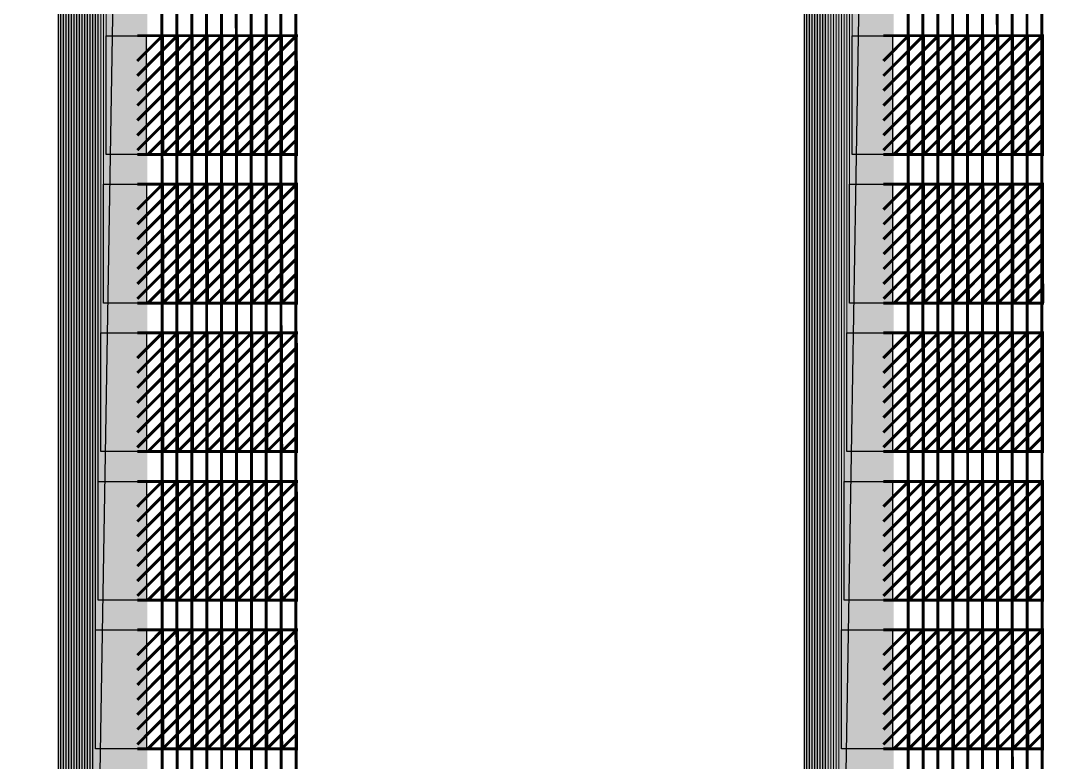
# Model space of a CAD drawing. Header units: millimetres. Extents: x -51 to 51, y -51 to 51.
# Drawn here: x -18.599 to -15.088, y -12.641 to -10.146 of the extents above; entities that cross this region are included whole.
import ezdxf

# ---------------------------------------------------------------- set-up
doc = ezdxf.new("R2010")
doc.units = ezdxf.units.MM
doc.linetypes.add('DASHED', pattern=[19.05, 12.7, -6.35])
for name, color, linetype in [('bottom_SU8', 5, 'Continuous'), ('metal', 43, 'Continuous'), ('reference', 18, 'DASHED')]:
    doc.layers.add(name, color=color, linetype=linetype)
doc.layers.add('top SU-8', color=3, linetype='Continuous', transparency=0.63)

msp = doc.modelspace()

# ---------------------------------------------------------------- linework, layer by layer
at = {"layer": 'bottom_SU8', "transparency": 33554544}
for points, const_width in [([(-18.3235, 5.9298), (-18.3235, -19.1017)], 0.3), ([(-15.8147, 5.9298), (-15.8147, -19.1017)], 0.3), ([(-18.1221, -19.0957), (-18.1267, -3.1964)], 0.01), ([(-18.0723, -19.0957), (-18.0767, -3.1964)], 0.01), ([(-18.0223, -19.0957), (-18.0267, -3.1964)], 0.01), ([(-17.9721, -19.0957), (-17.9767, -3.1961)], 0.01), ([(-17.9221, -19.0957), (-17.9267, -3.1964)], 0.01), ([(-17.8721, -19.0957), (-17.8767, -3.1961)], 0.01), ([(-17.8221, -19.0957), (-17.8263, -3.1961)], 0.01), ([(-17.7721, -19.0957), (-17.7767, -3.1961)], 0.01), ([(-17.7221, -19.0957), (-17.7267, -3.1961)], 0.01), ([(-17.6721, -19.0957), (-17.6766, -3.1921)], 0.01), ([(-15.6133, -19.0957), (-15.6178, -3.1964)], 0.01), ([(-15.5635, -19.0957), (-15.5678, -3.1964)], 0.01), ([(-15.5135, -19.0957), (-15.5178, -3.1964)], 0.01), ([(-15.4633, -19.0957), (-15.4678, -3.1961)], 0.01), ([(-15.4133, -19.0957), (-15.4178, -3.1964)], 0.01), ([(-15.3633, -19.0957), (-15.3678, -3.1961)], 0.01), ([(-15.3133, -19.0957), (-15.3175, -3.1961)], 0.01), ([(-15.2633, -19.0957), (-15.2678, -3.1961)], 0.01), ([(-15.2133, -19.0957), (-15.2178, -3.1961)], 0.01), ([(-15.1633, -19.0957), (-15.1678, -3.1921)], 0.01), ([(-18.2079, -10.2808), (-18.123, -10.1957)], 0.01), ([(-18.2077, -10.3307), (-18.073, -10.1957)], 0.01), ([(-18.2077, -10.3808), (-18.023, -10.1957)], 0.01), ([(-18.2077, -10.4309), (-17.973, -10.1957)], 0.01), ([(-18.2077, -10.481), (-17.923, -10.1957)], 0.01), ([(-18.2077, -10.5311), (-17.873, -10.1957)], 0.01), ([(-18.2077, -10.5812), (-17.823, -10.1957)], 0.01), ([(-18.2077, -10.1957), (-17.6675, -10.1957)], 0.01), ([(-18.1722, -10.5957), (-17.773, -10.1957)], 0.01), ([(-18.1222, -10.5957), (-18.123, -10.1957)], 0.01), ([(-18.1222, -10.5957), (-17.723, -10.1957)], 0.01), ([(-18.0722, -10.5957), (-18.073, -10.1957)], 0.01), ([(-18.0722, -10.5957), (-17.673, -10.1957)], 0.01), ([(-18.0222, -10.5957), (-18.023, -10.1957)], 0.01), ([(-17.9722, -10.5957), (-17.973, -10.1957)], 0.01), ([(-17.9222, -10.5957), (-17.923, -10.1957)], 0.01), ([(-17.8722, -10.5957), (-17.873, -10.1957)], 0.01), ([(-17.8222, -10.5957), (-17.823, -10.1957)], 0.01), ([(-17.7722, -10.5957), (-17.773, -10.1957)], 0.01), ([(-17.7222, -10.5957), (-17.723, -10.1957)], 0.01), ([(-17.6722, -10.5957), (-17.673, -10.1957)], 0.01), ([(-15.6991, -10.2808), (-15.6142, -10.1957)], 0.01), ([(-15.6989, -10.3307), (-15.5642, -10.1957)], 0.01), ([(-15.6989, -10.3808), (-15.5142, -10.1957)], 0.01), ([(-15.6989, -10.4309), (-15.4642, -10.1957)], 0.01), ([(-15.6989, -10.481), (-15.4142, -10.1957)], 0.01), ([(-15.6989, -10.5311), (-15.3642, -10.1957)], 0.01), ([(-15.6989, -10.5812), (-15.3142, -10.1957)], 0.01), ([(-15.6989, -10.1957), (-15.1586, -10.1957)], 0.01), ([(-15.6634, -10.5957), (-15.2642, -10.1957)], 0.01), ([(-15.6134, -10.5957), (-15.6142, -10.1957)], 0.01), ([(-15.6134, -10.5957), (-15.2142, -10.1957)], 0.01), ([(-15.5634, -10.5957), (-15.5642, -10.1957)], 0.01), ([(-15.5634, -10.5957), (-15.1642, -10.1957)], 0.01), ([(-15.5134, -10.5957), (-15.5142, -10.1957)], 0.01), ([(-15.4634, -10.5957), (-15.4642, -10.1957)], 0.01), ([(-15.4134, -10.5957), (-15.4142, -10.1957)], 0.01), ([(-15.3634, -10.5957), (-15.3642, -10.1957)], 0.01), ([(-15.3134, -10.5957), (-15.3142, -10.1957)], 0.01), ([(-15.2634, -10.5957), (-15.2642, -10.1957)], 0.01), ([(-15.2134, -10.5957), (-15.2142, -10.1957)], 0.01), ([(-15.1634, -10.5957), (-15.1642, -10.1957)], 0.01), ([(-18.0222, -10.5957), (-17.6729, -10.2457)], 0.01), ([(-15.5134, -10.5957), (-15.1641, -10.2457)], 0.01), ([(-17.9722, -10.5957), (-17.6728, -10.2957)], 0.01), ([(-15.4634, -10.5957), (-15.164, -10.2957)], 0.01), ([(-17.9222, -10.5957), (-17.6727, -10.3457)], 0.01), ([(-15.4134, -10.5957), (-15.1639, -10.3457)], 0.01), ([(-17.8722, -10.5957), (-17.6726, -10.3957)], 0.01), ([(-15.3634, -10.5957), (-15.1638, -10.3957)], 0.01), ([(-17.8222, -10.5957), (-17.6725, -10.4457)], 0.01), ([(-15.3134, -10.5957), (-15.1637, -10.4457)], 0.01), ([(-17.7722, -10.5957), (-17.6724, -10.4957)], 0.01), ([(-15.2634, -10.5957), (-15.1636, -10.4957)], 0.01), ([(-17.7222, -10.5957), (-17.6723, -10.5457)], 0.01), ([(-15.2134, -10.5957), (-15.1635, -10.5457)], 0.01), ([(-18.2077, -10.5957), (-17.6673, -10.5957)], 0.01), ([(-15.6989, -10.5957), (-15.1585, -10.5957)], 0.01), ([(-18.2076, -10.7808), (-18.1227, -10.6957)], 0.01), ([(-18.2074, -10.8307), (-18.0727, -10.6957)], 0.01), ([(-18.2074, -10.8808), (-18.0227, -10.6957)], 0.01), ([(-18.2074, -10.9309), (-17.9727, -10.6957)], 0.01), ([(-18.2074, -10.981), (-17.9227, -10.6957)], 0.01), ([(-18.2074, -11.0311), (-17.8727, -10.6957)], 0.01), ([(-18.2074, -11.0812), (-17.8227, -10.6957)], 0.01), ([(-18.2074, -10.6957), (-17.6671, -10.6957)], 0.01), ([(-18.1718, -11.0957), (-17.7727, -10.6957)], 0.01), ([(-18.1218, -11.0957), (-18.1227, -10.6957)], 0.01), ([(-18.1218, -11.0957), (-17.7227, -10.6957)], 0.01), ([(-18.0718, -11.0957), (-18.0727, -10.6957)], 0.01), ([(-18.0718, -11.0957), (-17.6727, -10.6957)], 0.01), ([(-18.0218, -11.0957), (-18.0227, -10.6957)], 0.01), ([(-17.9718, -11.0957), (-17.9727, -10.6957)], 0.01), ([(-17.9218, -11.0957), (-17.9227, -10.6957)], 0.01), ([(-17.8718, -11.0957), (-17.8727, -10.6957)], 0.01), ([(-17.8218, -11.0957), (-17.8227, -10.6957)], 0.01), ([(-17.7718, -11.0957), (-17.7727, -10.6957)], 0.01), ([(-17.7218, -11.0957), (-17.7227, -10.6957)], 0.01), ([(-17.6718, -11.0957), (-17.6727, -10.6957)], 0.01), ([(-15.6987, -10.7808), (-15.6138, -10.6957)], 0.01), ([(-15.6985, -10.8307), (-15.5638, -10.6957)], 0.01), ([(-15.6985, -10.8808), (-15.5138, -10.6957)], 0.01), ([(-15.6985, -10.9309), (-15.4638, -10.6957)], 0.01), ([(-15.6985, -10.981), (-15.4138, -10.6957)], 0.01), ([(-15.6985, -11.0311), (-15.3638, -10.6957)], 0.01), ([(-15.6985, -11.0812), (-15.3138, -10.6957)], 0.01), ([(-15.6985, -10.6957), (-15.1583, -10.6957)], 0.01), ([(-15.663, -11.0957), (-15.2638, -10.6957)], 0.01), ([(-15.613, -11.0957), (-15.6138, -10.6957)], 0.01), ([(-15.613, -11.0957), (-15.2138, -10.6957)], 0.01), ([(-15.563, -11.0957), (-15.5638, -10.6957)], 0.01), ([(-15.563, -11.0957), (-15.1638, -10.6957)], 0.01), ([(-15.513, -11.0957), (-15.5138, -10.6957)], 0.01), ([(-15.463, -11.0957), (-15.4638, -10.6957)], 0.01), ([(-15.413, -11.0957), (-15.4138, -10.6957)], 0.01), ([(-15.363, -11.0957), (-15.3638, -10.6957)], 0.01), ([(-15.313, -11.0957), (-15.3138, -10.6957)], 0.01), ([(-15.263, -11.0957), (-15.2638, -10.6957)], 0.01), ([(-15.213, -11.0957), (-15.2138, -10.6957)], 0.01), ([(-15.163, -11.0957), (-15.1638, -10.6957)], 0.01), ([(-18.0218, -11.0957), (-17.6725, -10.7457)], 0.01), ([(-15.513, -11.0957), (-15.1637, -10.7457)], 0.01), ([(-17.9718, -11.0957), (-17.6724, -10.7957)], 0.01), ([(-15.463, -11.0957), (-15.1636, -10.7957)], 0.01), ([(-17.9218, -11.0957), (-17.6723, -10.8457)], 0.01), ([(-15.413, -11.0957), (-15.1635, -10.8457)], 0.01), ([(-17.8718, -11.0957), (-17.6722, -10.8957)], 0.01), ([(-15.363, -11.0957), (-15.1634, -10.8957)], 0.01), ([(-17.8218, -11.0957), (-17.6721, -10.9457)], 0.01), ([(-15.313, -11.0957), (-15.1633, -10.9457)], 0.01), ([(-17.7718, -11.0957), (-17.672, -10.9957)], 0.01), ([(-15.263, -11.0957), (-15.1632, -10.9957)], 0.01), ([(-17.7218, -11.0957), (-17.6719, -11.0457)], 0.01), ([(-15.213, -11.0957), (-15.1631, -11.0457)], 0.01), ([(-18.2074, -11.0957), (-17.667, -11.0957)], 0.01), ([(-15.6985, -11.0957), (-15.1582, -11.0957)], 0.01), ([(-18.2078, -11.2808), (-18.1229, -11.1957)], 0.01), ([(-18.2076, -11.3307), (-18.0729, -11.1957)], 0.01), ([(-18.2076, -11.3808), (-18.0229, -11.1957)], 0.01), ([(-18.2076, -11.4309), (-17.9729, -11.1957)], 0.01), ([(-18.2076, -11.481), (-17.9229, -11.1957)], 0.01), ([(-18.2076, -11.5311), (-17.8729, -11.1957)], 0.01), ([(-18.2076, -11.5812), (-17.8229, -11.1957)], 0.01), ([(-18.2076, -11.1957), (-17.6673, -11.1957)], 0.01), ([(-18.1721, -11.5957), (-17.7729, -11.1957)], 0.01), ([(-18.1221, -11.5957), (-18.1229, -11.1957)], 0.01), ([(-18.1221, -11.5957), (-17.7229, -11.1957)], 0.01), ([(-18.0721, -11.5957), (-18.0729, -11.1957)], 0.01), ([(-18.0721, -11.5957), (-17.6729, -11.1957)], 0.01), ([(-18.0221, -11.5957), (-18.0229, -11.1957)], 0.01), ([(-17.9721, -11.5957), (-17.9729, -11.1957)], 0.01), ([(-17.9221, -11.5957), (-17.9229, -11.1957)], 0.01), ([(-17.8721, -11.5957), (-17.8729, -11.1957)], 0.01), ([(-17.8221, -11.5957), (-17.8229, -11.1957)], 0.01), ([(-17.7721, -11.5957), (-17.7729, -11.1957)], 0.01), ([(-17.7221, -11.5957), (-17.7229, -11.1957)], 0.01), ([(-17.6721, -11.5957), (-17.6729, -11.1957)], 0.01), ([(-15.699, -11.2808), (-15.6141, -11.1957)], 0.01), ([(-15.6988, -11.3307), (-15.5641, -11.1957)], 0.01), ([(-15.6988, -11.3808), (-15.5141, -11.1957)], 0.01), ([(-15.6988, -11.4309), (-15.4641, -11.1957)], 0.01), ([(-15.6988, -11.481), (-15.4141, -11.1957)], 0.01), ([(-15.6988, -11.5311), (-15.3641, -11.1957)], 0.01), ([(-15.6988, -11.5812), (-15.3141, -11.1957)], 0.01), ([(-15.6988, -11.1957), (-15.1585, -11.1957)], 0.01), ([(-15.6633, -11.5957), (-15.2641, -11.1957)], 0.01), ([(-15.6133, -11.5957), (-15.6141, -11.1957)], 0.01), ([(-15.6133, -11.5957), (-15.2141, -11.1957)], 0.01), ([(-15.5633, -11.5957), (-15.5641, -11.1957)], 0.01), ([(-15.5633, -11.5957), (-15.1641, -11.1957)], 0.01), ([(-15.5133, -11.5957), (-15.5141, -11.1957)], 0.01), ([(-15.4633, -11.5957), (-15.4641, -11.1957)], 0.01), ([(-15.4133, -11.5957), (-15.4141, -11.1957)], 0.01), ([(-15.3633, -11.5957), (-15.3641, -11.1957)], 0.01), ([(-15.3133, -11.5957), (-15.3141, -11.1957)], 0.01), ([(-15.2633, -11.5957), (-15.2641, -11.1957)], 0.01), ([(-15.2133, -11.5957), (-15.2141, -11.1957)], 0.01), ([(-15.1633, -11.5957), (-15.1641, -11.1957)], 0.01), ([(-18.0221, -11.5957), (-17.6728, -11.2457)], 0.01), ([(-15.5133, -11.5957), (-15.164, -11.2457)], 0.01), ([(-17.9721, -11.5957), (-17.6727, -11.2957)], 0.01), ([(-15.4633, -11.5957), (-15.1639, -11.2957)], 0.01), ([(-17.9221, -11.5957), (-17.6726, -11.3457)], 0.01), ([(-15.4133, -11.5957), (-15.1638, -11.3457)], 0.01), ([(-17.8721, -11.5957), (-17.6725, -11.3957)], 0.01), ([(-15.3633, -11.5957), (-15.1637, -11.3957)], 0.01), ([(-17.8221, -11.5957), (-17.6724, -11.4457)], 0.01), ([(-15.3133, -11.5957), (-15.1636, -11.4457)], 0.01), ([(-17.7721, -11.5957), (-17.6723, -11.4957)], 0.01), ([(-15.2633, -11.5957), (-15.1635, -11.4957)], 0.01), ([(-17.7221, -11.5957), (-17.6722, -11.5457)], 0.01), ([(-15.2133, -11.5957), (-15.1634, -11.5457)], 0.01), ([(-18.2076, -11.5957), (-17.6672, -11.5957)], 0.01), ([(-15.6988, -11.5957), (-15.1584, -11.5957)], 0.01), ([(-18.2078, -11.7808), (-18.1229, -11.6957)], 0.01), ([(-18.2076, -11.8307), (-18.0729, -11.6957)], 0.01), ([(-18.2076, -11.8808), (-18.0229, -11.6957)], 0.01), ([(-18.2076, -11.9309), (-17.9729, -11.6957)], 0.01), ([(-18.2076, -11.981), (-17.9229, -11.6957)], 0.01), ([(-18.2076, -12.0311), (-17.8729, -11.6957)], 0.01), ([(-18.2076, -12.0812), (-17.8229, -11.6957)], 0.01), ([(-18.2076, -11.6957), (-17.6673, -11.6957)], 0.01), ([(-18.1721, -12.0957), (-17.7729, -11.6957)], 0.01), ([(-18.1221, -12.0957), (-18.1229, -11.6957)], 0.01), ([(-18.1221, -12.0957), (-17.7229, -11.6957)], 0.01), ([(-18.0721, -12.0957), (-18.0729, -11.6957)], 0.01), ([(-18.0721, -12.0957), (-17.6729, -11.6957)], 0.01), ([(-18.0221, -12.0957), (-18.0229, -11.6957)], 0.01), ([(-17.9721, -12.0957), (-17.9729, -11.6957)], 0.01), ([(-17.9221, -12.0957), (-17.9229, -11.6957)], 0.01), ([(-17.8721, -12.0957), (-17.8729, -11.6957)], 0.01), ([(-17.8221, -12.0957), (-17.8229, -11.6957)], 0.01), ([(-17.7721, -12.0957), (-17.7729, -11.6957)], 0.01), ([(-17.7221, -12.0957), (-17.7229, -11.6957)], 0.01), ([(-17.6721, -12.0957), (-17.6729, -11.6957)], 0.01), ([(-15.699, -11.7808), (-15.6141, -11.6957)], 0.01), ([(-15.6988, -11.8307), (-15.5641, -11.6957)], 0.01), ([(-15.6988, -11.8808), (-15.5141, -11.6957)], 0.01), ([(-15.6988, -11.9309), (-15.4641, -11.6957)], 0.01), ([(-15.6988, -11.981), (-15.4141, -11.6957)], 0.01), ([(-15.6988, -12.0311), (-15.3641, -11.6957)], 0.01), ([(-15.6988, -12.0812), (-15.3141, -11.6957)], 0.01), ([(-15.6988, -11.6957), (-15.1585, -11.6957)], 0.01), ([(-15.6633, -12.0957), (-15.2641, -11.6957)], 0.01), ([(-15.6133, -12.0957), (-15.6141, -11.6957)], 0.01), ([(-15.6133, -12.0957), (-15.2141, -11.6957)], 0.01), ([(-15.5633, -12.0957), (-15.5641, -11.6957)], 0.01), ([(-15.5633, -12.0957), (-15.1641, -11.6957)], 0.01), ([(-15.5133, -12.0957), (-15.5141, -11.6957)], 0.01), ([(-15.4633, -12.0957), (-15.4641, -11.6957)], 0.01), ([(-15.4133, -12.0957), (-15.4141, -11.6957)], 0.01), ([(-15.3633, -12.0957), (-15.3641, -11.6957)], 0.01), ([(-15.3133, -12.0957), (-15.3141, -11.6957)], 0.01), ([(-15.2633, -12.0957), (-15.2641, -11.6957)], 0.01), ([(-15.2133, -12.0957), (-15.2141, -11.6957)], 0.01), ([(-15.1633, -12.0957), (-15.1641, -11.6957)], 0.01), ([(-18.0221, -12.0957), (-17.6728, -11.7457)], 0.01), ([(-15.5133, -12.0957), (-15.164, -11.7457)], 0.01), ([(-17.9721, -12.0957), (-17.6727, -11.7957)], 0.01), ([(-15.4633, -12.0957), (-15.1639, -11.7957)], 0.01), ([(-17.9221, -12.0957), (-17.6726, -11.8457)], 0.01), ([(-15.4133, -12.0957), (-15.1638, -11.8457)], 0.01), ([(-17.8721, -12.0957), (-17.6725, -11.8957)], 0.01), ([(-15.3633, -12.0957), (-15.1637, -11.8957)], 0.01), ([(-17.8221, -12.0957), (-17.6724, -11.9457)], 0.01), ([(-15.3133, -12.0957), (-15.1636, -11.9457)], 0.01), ([(-17.7721, -12.0957), (-17.6723, -11.9957)], 0.01), ([(-15.2633, -12.0957), (-15.1635, -11.9957)], 0.01), ([(-17.7221, -12.0957), (-17.6722, -12.0457)], 0.01), ([(-15.2133, -12.0957), (-15.1634, -12.0457)], 0.01), ([(-18.2076, -12.0957), (-17.6672, -12.0957)], 0.01), ([(-15.6988, -12.0957), (-15.1584, -12.0957)], 0.01), ([(-18.2078, -12.2808), (-18.1229, -12.1957)], 0.01), ([(-18.2076, -12.3307), (-18.0729, -12.1957)], 0.01), ([(-18.2076, -12.3808), (-18.0229, -12.1957)], 0.01), ([(-18.2076, -12.4309), (-17.9729, -12.1957)], 0.01), ([(-18.2076, -12.481), (-17.9229, -12.1957)], 0.01), ([(-18.2076, -12.5311), (-17.8729, -12.1957)], 0.01), ([(-18.2076, -12.5812), (-17.8229, -12.1957)], 0.01), ([(-18.2076, -12.1957), (-17.6673, -12.1957)], 0.01), ([(-18.1721, -12.5957), (-17.7729, -12.1957)], 0.01), ([(-18.1221, -12.5957), (-18.1229, -12.1957)], 0.01), ([(-18.1221, -12.5957), (-17.7229, -12.1957)], 0.01), ([(-18.0721, -12.5957), (-18.0729, -12.1957)], 0.01), ([(-18.0721, -12.5957), (-17.6729, -12.1957)], 0.01), ([(-18.0221, -12.5957), (-18.0229, -12.1957)], 0.01), ([(-17.9721, -12.5957), (-17.9729, -12.1957)], 0.01), ([(-17.9221, -12.5957), (-17.9229, -12.1957)], 0.01), ([(-17.8721, -12.5957), (-17.8729, -12.1957)], 0.01), ([(-17.8221, -12.5957), (-17.8229, -12.1957)], 0.01), ([(-17.7721, -12.5957), (-17.7729, -12.1957)], 0.01), ([(-17.7221, -12.5957), (-17.7229, -12.1957)], 0.01), ([(-17.6721, -12.5957), (-17.6729, -12.1957)], 0.01), ([(-15.699, -12.2808), (-15.6141, -12.1957)], 0.01), ([(-15.6988, -12.3307), (-15.5641, -12.1957)], 0.01), ([(-15.6988, -12.3808), (-15.5141, -12.1957)], 0.01), ([(-15.6988, -12.4309), (-15.4641, -12.1957)], 0.01), ([(-15.6988, -12.481), (-15.4141, -12.1957)], 0.01), ([(-15.6988, -12.5311), (-15.3641, -12.1957)], 0.01), ([(-15.6988, -12.5812), (-15.3141, -12.1957)], 0.01), ([(-15.6988, -12.1957), (-15.1585, -12.1957)], 0.01), ([(-15.6633, -12.5957), (-15.2641, -12.1957)], 0.01), ([(-15.6133, -12.5957), (-15.6141, -12.1957)], 0.01), ([(-15.6133, -12.5957), (-15.2141, -12.1957)], 0.01), ([(-15.5633, -12.5957), (-15.5641, -12.1957)], 0.01), ([(-15.5633, -12.5957), (-15.1641, -12.1957)], 0.01), ([(-15.5133, -12.5957), (-15.5141, -12.1957)], 0.01), ([(-15.4633, -12.5957), (-15.4641, -12.1957)], 0.01), ([(-15.4133, -12.5957), (-15.4141, -12.1957)], 0.01), ([(-15.3633, -12.5957), (-15.3641, -12.1957)], 0.01), ([(-15.3133, -12.5957), (-15.3141, -12.1957)], 0.01), ([(-15.2633, -12.5957), (-15.2641, -12.1957)], 0.01), ([(-15.2133, -12.5957), (-15.2141, -12.1957)], 0.01), ([(-15.1633, -12.5957), (-15.1641, -12.1957)], 0.01), ([(-18.0221, -12.5957), (-17.6728, -12.2457)], 0.01), ([(-15.5133, -12.5957), (-15.164, -12.2457)], 0.01), ([(-17.9721, -12.5957), (-17.6727, -12.2957)], 0.01), ([(-15.4633, -12.5957), (-15.1639, -12.2957)], 0.01), ([(-17.9221, -12.5957), (-17.6726, -12.3457)], 0.01), ([(-15.4133, -12.5957), (-15.1638, -12.3457)], 0.01), ([(-17.8721, -12.5957), (-17.6725, -12.3957)], 0.01), ([(-15.3633, -12.5957), (-15.1637, -12.3957)], 0.01), ([(-17.8221, -12.5957), (-17.6724, -12.4457)], 0.01), ([(-15.3133, -12.5957), (-15.1636, -12.4457)], 0.01), ([(-17.7721, -12.5957), (-17.6723, -12.4957)], 0.01), ([(-15.2633, -12.5957), (-15.1635, -12.4957)], 0.01), ([(-17.7221, -12.5957), (-17.6722, -12.5457)], 0.01), ([(-15.2133, -12.5957), (-15.1634, -12.5457)], 0.01), ([(-18.2076, -12.5957), (-17.6672, -12.5957)], 0.01), ([(-15.6988, -12.5957), (-15.1584, -12.5957)], 0.01)]:
    msp.add_lwpolyline(points, dxfattribs=dict(at, const_width=const_width))
at = {"layer": 'metal', "transparency": 33554544}
for points, const_width in [([(-18.3215, -11.0957), (-18.3215, 10.5754)], 0.004), ([(-15.8127, -11.0957), (-15.8127, 10.5754)], 0.004), ([(-18.3395, -12.0957), (-18.3395, 10.0274)], 0.004), ([(-18.3305, -11.5957), (-18.3305, 10.0291)], 0.004), ([(-15.8307, -12.0957), (-15.8307, 10.0274)], 0.004), ([(-15.8217, -11.5957), (-15.8217, 10.0291)], 0.004), ([(-18.3125, -10.5957), (-18.3125, 9.9562)], 0.004), ([(-15.8037, -10.5957), (-15.8037, 9.9562)], 0.004), ([(-18.3575, -13.0957), (-18.3575, 9.4365)], 0.004), ([(-18.3485, -12.5957), (-18.3485, 9.4365)], 0.004), ([(-15.8487, -13.0957), (-15.8487, 9.4365)], 0.004), ([(-15.8397, -12.5957), (-15.8397, 9.4365)], 0.004), ([(-18.3755, -14.0957), (-18.3755, 8.8389)], 0.004), ([(-18.3665, -13.5957), (-18.3665, 8.8407)], 0.004), ([(-15.8667, -14.0957), (-15.8667, 8.8389)], 0.004), ([(-15.8577, -13.5957), (-15.8577, 8.8407)], 0.004), ([(-18.3935, -15.0957), (-18.3935, 8.2445)], 0.004), ([(-18.3845, -14.5957), (-18.3845, 8.2445)], 0.004), ([(-15.8847, -15.0957), (-15.8847, 8.2445)], 0.004), ([(-15.8757, -14.5957), (-15.8757, 8.2445)], 0.004), ([(-18.4115, -16.0957), (-18.4115, 7.6503)], 0.004), ([(-18.4025, -15.5957), (-18.4025, 7.6503)], 0.004), ([(-15.9027, -16.0957), (-15.9027, 7.6503)], 0.004), ([(-15.8937, -15.5957), (-15.8937, 7.6503)], 0.004), ([(-18.4295, -17.0957), (-18.4295, 7.0554)], 0.004), ([(-18.4205, -16.5957), (-18.4205, 7.0554)], 0.004), ([(-15.9207, -17.0957), (-15.9207, 7.0554)], 0.004), ([(-15.9117, -16.5957), (-15.9117, 7.0554)], 0.004), ([(-18.4475, -18.0957), (-18.4475, 6.4565)], 0.004), ([(-18.4385, -17.5957), (-18.4385, 6.4576)], 0.004), ([(-15.9387, -18.0957), (-15.9387, 6.4565)], 0.004), ([(-15.9297, -17.5957), (-15.9297, 6.4576)], 0.004), ([(-18.4655, -19.0957), (-18.4655, 5.8889)], 0.004), ([(-18.4565, -18.5957), (-18.4565, 5.8943)], 0.004), ([(-15.9567, -19.0957), (-15.9567, 5.8889)], 0.004), ([(-15.9477, -18.5957), (-15.9477, 5.8943)], 0.004), ([(-18.1825, -10.3054), (-18.073, -10.1957)], 0.006), ([(-18.1824, -10.3554), (-18.023, -10.1957)], 0.006), ([(-18.1824, -10.4055), (-17.973, -10.1957)], 0.006), ([(-18.1824, -10.4556), (-17.923, -10.1957)], 0.006), ([(-18.1824, -10.5558), (-17.823, -10.1957)], 0.006), ([(-18.1824, -10.1957), (-17.6701, -10.1957)], 0.006), ([(-18.1823, -10.5056), (-17.873, -10.1957)], 0.006), ([(-18.1823, -10.2551), (-18.123, -10.1957)], 0.006), ([(-18.1722, -10.5957), (-17.773, -10.1957)], 0.006), ([(-18.1222, -10.5957), (-18.123, -10.1957)], 0.006), ([(-18.1222, -10.5957), (-17.723, -10.1957)], 0.006), ([(-18.0722, -10.5957), (-18.073, -10.1957)], 0.006), ([(-18.0722, -10.5957), (-17.673, -10.1957)], 0.006), ([(-18.0222, -10.5957), (-18.023, -10.1957)], 0.006), ([(-17.9722, -10.5957), (-17.973, -10.1957)], 0.006), ([(-17.9222, -10.5957), (-17.923, -10.1957)], 0.006), ([(-17.8722, -10.5957), (-17.873, -10.1957)], 0.006), ([(-17.8222, -10.5957), (-17.823, -10.1957)], 0.006), ([(-17.7722, -10.5957), (-17.773, -10.1957)], 0.006), ([(-17.7222, -10.5957), (-17.723, -10.1957)], 0.006), ([(-17.6722, -10.5957), (-17.673, -10.1957)], 0.006), ([(-15.6737, -10.3054), (-15.5642, -10.1957)], 0.006), ([(-15.6736, -10.3554), (-15.5142, -10.1957)], 0.006), ([(-15.6736, -10.4055), (-15.4642, -10.1957)], 0.006), ([(-15.6736, -10.5558), (-15.3142, -10.1957)], 0.006), ([(-15.6736, -10.1957), (-15.1612, -10.1957)], 0.006), ([(-15.6735, -10.4556), (-15.4142, -10.1957)], 0.006), ([(-15.6735, -10.5056), (-15.3642, -10.1957)], 0.006), ([(-15.6735, -10.2551), (-15.6142, -10.1957)], 0.006), ([(-15.6634, -10.5957), (-15.2642, -10.1957)], 0.006), ([(-15.6134, -10.5957), (-15.6142, -10.1957)], 0.006), ([(-15.6134, -10.5957), (-15.2142, -10.1957)], 0.006), ([(-15.5634, -10.5957), (-15.5642, -10.1957)], 0.006), ([(-15.5634, -10.5957), (-15.1642, -10.1957)], 0.006), ([(-15.5134, -10.5957), (-15.5142, -10.1957)], 0.006), ([(-15.4634, -10.5957), (-15.4642, -10.1957)], 0.006), ([(-15.4134, -10.5957), (-15.4142, -10.1957)], 0.006), ([(-15.3634, -10.5957), (-15.3642, -10.1957)], 0.006), ([(-15.3134, -10.5957), (-15.3142, -10.1957)], 0.006), ([(-15.2634, -10.5957), (-15.2642, -10.1957)], 0.006), ([(-15.2134, -10.5957), (-15.2142, -10.1957)], 0.006), ([(-15.1634, -10.5957), (-15.1642, -10.1957)], 0.006), ([(-18.0222, -10.5957), (-17.6729, -10.2457)], 0.006), ([(-15.5134, -10.5957), (-15.1641, -10.2457)], 0.006), ([(-17.9722, -10.5957), (-17.6728, -10.2957)], 0.006), ([(-15.4634, -10.5957), (-15.164, -10.2957)], 0.006), ([(-17.9222, -10.5957), (-17.6727, -10.3457)], 0.006), ([(-15.4134, -10.5957), (-15.1639, -10.3457)], 0.006), ([(-17.8722, -10.5957), (-17.6726, -10.3957)], 0.006), ([(-15.3634, -10.5957), (-15.1638, -10.3957)], 0.006), ([(-17.8222, -10.5957), (-17.6725, -10.4457)], 0.006), ([(-15.3134, -10.5957), (-15.1637, -10.4457)], 0.006), ([(-17.7722, -10.5957), (-17.6724, -10.4957)], 0.006), ([(-15.2634, -10.5957), (-15.1636, -10.4957)], 0.006), ([(-17.7222, -10.5957), (-17.6723, -10.5457)], 0.006), ([(-15.2134, -10.5957), (-15.1635, -10.5457)], 0.006), ([(-18.1845, -10.5957), (-17.6697, -10.5957)], 0.006), ([(-15.6757, -10.5957), (-15.1609, -10.5957)], 0.006), ([(-18.1821, -10.8054), (-18.0727, -10.6957)], 0.006), ([(-18.1821, -10.8554), (-18.0227, -10.6957)], 0.006), ([(-18.1821, -11.0558), (-17.8227, -10.6957)], 0.006), ([(-18.1821, -10.6957), (-17.6697, -10.6957)], 0.006), ([(-18.182, -10.9055), (-17.9727, -10.6957)], 0.006), ([(-18.182, -10.9556), (-17.9227, -10.6957)], 0.006), ([(-18.182, -11.0056), (-17.8727, -10.6957)], 0.006), ([(-18.1819, -10.7551), (-18.1227, -10.6957)], 0.006), ([(-18.1718, -11.0957), (-17.7727, -10.6957)], 0.006), ([(-18.1218, -11.0957), (-18.1227, -10.6957)], 0.006), ([(-18.1218, -11.0957), (-17.7227, -10.6957)], 0.006), ([(-18.0718, -11.0957), (-18.0727, -10.6957)], 0.006), ([(-18.0718, -11.0957), (-17.6727, -10.6957)], 0.006), ([(-18.0218, -11.0957), (-18.0227, -10.6957)], 0.006), ([(-17.9718, -11.0957), (-17.9727, -10.6957)], 0.006), ([(-17.9218, -11.0957), (-17.9227, -10.6957)], 0.006), ([(-17.8718, -11.0957), (-17.8727, -10.6957)], 0.006), ([(-17.8218, -11.0957), (-17.8227, -10.6957)], 0.006), ([(-17.7718, -11.0957), (-17.7727, -10.6957)], 0.006), ([(-17.7218, -11.0957), (-17.7227, -10.6957)], 0.006), ([(-17.6718, -11.0957), (-17.6727, -10.6957)], 0.006), ([(-15.6733, -10.8054), (-15.5638, -10.6957)], 0.006), ([(-15.6732, -10.8554), (-15.5138, -10.6957)], 0.006), ([(-15.6732, -10.9055), (-15.4638, -10.6957)], 0.006), ([(-15.6732, -10.9556), (-15.4138, -10.6957)], 0.006), ([(-15.6732, -11.0056), (-15.3638, -10.6957)], 0.006), ([(-15.6732, -11.0558), (-15.3138, -10.6957)], 0.006), ([(-15.6732, -10.6957), (-15.1609, -10.6957)], 0.006), ([(-15.6731, -10.7551), (-15.6138, -10.6957)], 0.006), ([(-15.663, -11.0957), (-15.2638, -10.6957)], 0.006), ([(-15.613, -11.0957), (-15.6138, -10.6957)], 0.006), ([(-15.613, -11.0957), (-15.2138, -10.6957)], 0.006), ([(-15.563, -11.0957), (-15.5638, -10.6957)], 0.006), ([(-15.563, -11.0957), (-15.1638, -10.6957)], 0.006), ([(-15.513, -11.0957), (-15.5138, -10.6957)], 0.006), ([(-15.463, -11.0957), (-15.4638, -10.6957)], 0.006), ([(-15.413, -11.0957), (-15.4138, -10.6957)], 0.006), ([(-15.363, -11.0957), (-15.3638, -10.6957)], 0.006), ([(-15.313, -11.0957), (-15.3138, -10.6957)], 0.006), ([(-15.263, -11.0957), (-15.2638, -10.6957)], 0.006), ([(-15.213, -11.0957), (-15.2138, -10.6957)], 0.006), ([(-15.163, -11.0957), (-15.1638, -10.6957)], 0.006), ([(-18.0218, -11.0957), (-17.6725, -10.7457)], 0.006), ([(-15.513, -11.0957), (-15.1637, -10.7457)], 0.006), ([(-17.9718, -11.0957), (-17.6724, -10.7957)], 0.006), ([(-15.463, -11.0957), (-15.1636, -10.7957)], 0.006), ([(-17.9218, -11.0957), (-17.6723, -10.8457)], 0.006), ([(-15.413, -11.0957), (-15.1635, -10.8457)], 0.006), ([(-17.8718, -11.0957), (-17.6722, -10.8957)], 0.006), ([(-15.363, -11.0957), (-15.1634, -10.8957)], 0.006), ([(-17.8218, -11.0957), (-17.6721, -10.9457)], 0.006), ([(-15.313, -11.0957), (-15.1633, -10.9457)], 0.006), ([(-17.7718, -11.0957), (-17.672, -10.9957)], 0.006), ([(-15.263, -11.0957), (-15.1632, -10.9957)], 0.006), ([(-17.7218, -11.0957), (-17.6719, -11.0457)], 0.006), ([(-15.213, -11.0957), (-15.1631, -11.0457)], 0.006), ([(-18.1841, -11.0957), (-17.6694, -11.0957)], 0.006), ([(-15.6753, -11.0957), (-15.1605, -11.0957)], 0.006), ([(-18.1824, -11.3054), (-18.0729, -11.1957)], 0.006), ([(-18.1823, -11.3554), (-18.0229, -11.1957)], 0.006), ([(-18.1823, -11.4055), (-17.9729, -11.1957)], 0.006), ([(-18.1823, -11.4556), (-17.9229, -11.1957)], 0.006), ([(-18.1823, -11.5558), (-17.8229, -11.1957)], 0.006), ([(-18.1823, -11.1957), (-17.6699, -11.1957)], 0.006), ([(-18.1822, -11.5056), (-17.8729, -11.1957)], 0.006), ([(-18.1822, -11.2551), (-18.1229, -11.1957)], 0.006), ([(-18.1721, -11.5957), (-17.7729, -11.1957)], 0.006), ([(-18.1221, -11.5957), (-18.1229, -11.1957)], 0.006), ([(-18.1221, -11.5957), (-17.7229, -11.1957)], 0.006), ([(-18.0721, -11.5957), (-18.0729, -11.1957)], 0.006), ([(-18.0721, -11.5957), (-17.6729, -11.1957)], 0.006), ([(-18.0221, -11.5957), (-18.0229, -11.1957)], 0.006), ([(-17.9721, -11.5957), (-17.9729, -11.1957)], 0.006), ([(-17.9221, -11.5957), (-17.9229, -11.1957)], 0.006), ([(-17.8721, -11.5957), (-17.8729, -11.1957)], 0.006), ([(-17.8221, -11.5957), (-17.8229, -11.1957)], 0.006), ([(-17.7721, -11.5957), (-17.7729, -11.1957)], 0.006), ([(-17.7221, -11.5957), (-17.7229, -11.1957)], 0.006), ([(-17.6721, -11.5957), (-17.6729, -11.1957)], 0.006), ([(-15.6736, -11.3054), (-15.5641, -11.1957)], 0.006), ([(-15.6735, -11.3554), (-15.5141, -11.1957)], 0.006), ([(-15.6735, -11.4055), (-15.4641, -11.1957)], 0.006), ([(-15.6735, -11.5558), (-15.3141, -11.1957)], 0.006), ([(-15.6735, -11.1957), (-15.1611, -11.1957)], 0.006), ([(-15.6734, -11.4556), (-15.4141, -11.1957)], 0.006), ([(-15.6734, -11.5056), (-15.3641, -11.1957)], 0.006), ([(-15.6734, -11.2551), (-15.6141, -11.1957)], 0.006), ([(-15.6633, -11.5957), (-15.2641, -11.1957)], 0.006), ([(-15.6133, -11.5957), (-15.6141, -11.1957)], 0.006), ([(-15.6133, -11.5957), (-15.2141, -11.1957)], 0.006), ([(-15.5633, -11.5957), (-15.5641, -11.1957)], 0.006), ([(-15.5633, -11.5957), (-15.1641, -11.1957)], 0.006), ([(-15.5133, -11.5957), (-15.5141, -11.1957)], 0.006), ([(-15.4633, -11.5957), (-15.4641, -11.1957)], 0.006), ([(-15.4133, -11.5957), (-15.4141, -11.1957)], 0.006), ([(-15.3633, -11.5957), (-15.3641, -11.1957)], 0.006), ([(-15.3133, -11.5957), (-15.3141, -11.1957)], 0.006), ([(-15.2633, -11.5957), (-15.2641, -11.1957)], 0.006), ([(-15.2133, -11.5957), (-15.2141, -11.1957)], 0.006), ([(-15.1633, -11.5957), (-15.1641, -11.1957)], 0.006), ([(-18.0221, -11.5957), (-17.6728, -11.2457)], 0.006), ([(-15.5133, -11.5957), (-15.164, -11.2457)], 0.006), ([(-17.9721, -11.5957), (-17.6727, -11.2957)], 0.006), ([(-15.4633, -11.5957), (-15.1639, -11.2957)], 0.006), ([(-17.9221, -11.5957), (-17.6726, -11.3457)], 0.006), ([(-15.4133, -11.5957), (-15.1638, -11.3457)], 0.006), ([(-17.8721, -11.5957), (-17.6725, -11.3957)], 0.006), ([(-15.3633, -11.5957), (-15.1637, -11.3957)], 0.006), ([(-17.8221, -11.5957), (-17.6724, -11.4457)], 0.006), ([(-15.3133, -11.5957), (-15.1636, -11.4457)], 0.006), ([(-17.7721, -11.5957), (-17.6723, -11.4957)], 0.006), ([(-15.2633, -11.5957), (-15.1635, -11.4957)], 0.006), ([(-17.7221, -11.5957), (-17.6722, -11.5457)], 0.006), ([(-15.2133, -11.5957), (-15.1634, -11.5457)], 0.006), ([(-18.1844, -11.5957), (-17.6696, -11.5957)], 0.006), ([(-15.6756, -11.5957), (-15.1608, -11.5957)], 0.006), ([(-18.1824, -11.8054), (-18.0729, -11.6957)], 0.006), ([(-18.1823, -11.8554), (-18.0229, -11.6957)], 0.006), ([(-18.1823, -11.9055), (-17.9729, -11.6957)], 0.006), ([(-18.1823, -11.9556), (-17.9229, -11.6957)], 0.006), ([(-18.1823, -12.0558), (-17.8229, -11.6957)], 0.006), ([(-18.1823, -11.6957), (-17.6699, -11.6957)], 0.006), ([(-18.1822, -12.0056), (-17.8729, -11.6957)], 0.006), ([(-18.1822, -11.7551), (-18.1229, -11.6957)], 0.006), ([(-18.1721, -12.0957), (-17.7729, -11.6957)], 0.006), ([(-18.1221, -12.0957), (-18.1229, -11.6957)], 0.006), ([(-18.1221, -12.0957), (-17.7229, -11.6957)], 0.006), ([(-18.0721, -12.0957), (-18.0729, -11.6957)], 0.006), ([(-18.0721, -12.0957), (-17.6729, -11.6957)], 0.006), ([(-18.0221, -12.0957), (-18.0229, -11.6957)], 0.006), ([(-17.9721, -12.0957), (-17.9729, -11.6957)], 0.006), ([(-17.9221, -12.0957), (-17.9229, -11.6957)], 0.006), ([(-17.8721, -12.0957), (-17.8729, -11.6957)], 0.006), ([(-17.8221, -12.0957), (-17.8229, -11.6957)], 0.006), ([(-17.7721, -12.0957), (-17.7729, -11.6957)], 0.006), ([(-17.7221, -12.0957), (-17.7229, -11.6957)], 0.006), ([(-17.6721, -12.0957), (-17.6729, -11.6957)], 0.006), ([(-15.6736, -11.8054), (-15.5641, -11.6957)], 0.006), ([(-15.6735, -11.8554), (-15.5141, -11.6957)], 0.006), ([(-15.6735, -11.9055), (-15.4641, -11.6957)], 0.006), ([(-15.6735, -12.0558), (-15.3141, -11.6957)], 0.006), ([(-15.6735, -11.6957), (-15.1611, -11.6957)], 0.006), ([(-15.6734, -11.9556), (-15.4141, -11.6957)], 0.006), ([(-15.6734, -12.0056), (-15.3641, -11.6957)], 0.006), ([(-15.6734, -11.7551), (-15.6141, -11.6957)], 0.006), ([(-15.6633, -12.0957), (-15.2641, -11.6957)], 0.006), ([(-15.6133, -12.0957), (-15.6141, -11.6957)], 0.006), ([(-15.6133, -12.0957), (-15.2141, -11.6957)], 0.006), ([(-15.5633, -12.0957), (-15.5641, -11.6957)], 0.006), ([(-15.5633, -12.0957), (-15.1641, -11.6957)], 0.006), ([(-15.5133, -12.0957), (-15.5141, -11.6957)], 0.006), ([(-15.4633, -12.0957), (-15.4641, -11.6957)], 0.006), ([(-15.4133, -12.0957), (-15.4141, -11.6957)], 0.006), ([(-15.3633, -12.0957), (-15.3641, -11.6957)], 0.006), ([(-15.3133, -12.0957), (-15.3141, -11.6957)], 0.006), ([(-15.2633, -12.0957), (-15.2641, -11.6957)], 0.006), ([(-15.2133, -12.0957), (-15.2141, -11.6957)], 0.006), ([(-15.1633, -12.0957), (-15.1641, -11.6957)], 0.006), ([(-18.0221, -12.0957), (-17.6728, -11.7457)], 0.006), ([(-15.5133, -12.0957), (-15.164, -11.7457)], 0.006), ([(-17.9721, -12.0957), (-17.6727, -11.7957)], 0.006), ([(-15.4633, -12.0957), (-15.1639, -11.7957)], 0.006), ([(-17.9221, -12.0957), (-17.6726, -11.8457)], 0.006), ([(-15.4133, -12.0957), (-15.1638, -11.8457)], 0.006), ([(-17.8721, -12.0957), (-17.6725, -11.8957)], 0.006), ([(-15.3633, -12.0957), (-15.1637, -11.8957)], 0.006), ([(-17.8221, -12.0957), (-17.6724, -11.9457)], 0.006), ([(-15.3133, -12.0957), (-15.1636, -11.9457)], 0.006), ([(-17.7721, -12.0957), (-17.6723, -11.9957)], 0.006), ([(-15.2633, -12.0957), (-15.1635, -11.9957)], 0.006), ([(-17.7221, -12.0957), (-17.6722, -12.0457)], 0.006), ([(-15.2133, -12.0957), (-15.1634, -12.0457)], 0.006), ([(-18.1844, -12.0957), (-17.6696, -12.0957)], 0.006), ([(-15.6756, -12.0957), (-15.1608, -12.0957)], 0.006), ([(-18.1824, -12.3054), (-18.0729, -12.1957)], 0.006), ([(-18.1823, -12.3554), (-18.0229, -12.1957)], 0.006), ([(-18.1823, -12.4055), (-17.9729, -12.1957)], 0.006), ([(-18.1823, -12.4556), (-17.9229, -12.1957)], 0.006), ([(-18.1823, -12.5558), (-17.8229, -12.1957)], 0.006), ([(-18.1823, -12.1957), (-17.6699, -12.1957)], 0.006), ([(-18.1822, -12.5056), (-17.8729, -12.1957)], 0.006), ([(-18.1822, -12.2551), (-18.1229, -12.1957)], 0.006), ([(-18.1721, -12.5957), (-17.7729, -12.1957)], 0.006), ([(-18.1221, -12.5957), (-18.1229, -12.1957)], 0.006), ([(-18.1221, -12.5957), (-17.7229, -12.1957)], 0.006), ([(-18.0721, -12.5957), (-18.0729, -12.1957)], 0.006), ([(-18.0721, -12.5957), (-17.6729, -12.1957)], 0.006), ([(-18.0221, -12.5957), (-18.0229, -12.1957)], 0.006), ([(-17.9721, -12.5957), (-17.9729, -12.1957)], 0.006), ([(-17.9221, -12.5957), (-17.9229, -12.1957)], 0.006), ([(-17.8721, -12.5957), (-17.8729, -12.1957)], 0.006), ([(-17.8221, -12.5957), (-17.8229, -12.1957)], 0.006), ([(-17.7721, -12.5957), (-17.7729, -12.1957)], 0.006), ([(-17.7221, -12.5957), (-17.7229, -12.1957)], 0.006), ([(-17.6721, -12.5957), (-17.6729, -12.1957)], 0.006), ([(-15.6736, -12.3054), (-15.5641, -12.1957)], 0.006), ([(-15.6735, -12.3554), (-15.5141, -12.1957)], 0.006), ([(-15.6735, -12.4055), (-15.4641, -12.1957)], 0.006), ([(-15.6735, -12.5558), (-15.3141, -12.1957)], 0.006), ([(-15.6735, -12.1957), (-15.1611, -12.1957)], 0.006), ([(-15.6734, -12.4556), (-15.4141, -12.1957)], 0.006), ([(-15.6734, -12.5056), (-15.3641, -12.1957)], 0.006), ([(-15.6734, -12.2551), (-15.6141, -12.1957)], 0.006), ([(-15.6633, -12.5957), (-15.2641, -12.1957)], 0.006), ([(-15.6133, -12.5957), (-15.6141, -12.1957)], 0.006), ([(-15.6133, -12.5957), (-15.2141, -12.1957)], 0.006), ([(-15.5633, -12.5957), (-15.5641, -12.1957)], 0.006), ([(-15.5633, -12.5957), (-15.1641, -12.1957)], 0.006), ([(-15.5133, -12.5957), (-15.5141, -12.1957)], 0.006), ([(-15.4633, -12.5957), (-15.4641, -12.1957)], 0.006), ([(-15.4133, -12.5957), (-15.4141, -12.1957)], 0.006), ([(-15.3633, -12.5957), (-15.3641, -12.1957)], 0.006), ([(-15.3133, -12.5957), (-15.3141, -12.1957)], 0.006), ([(-15.2633, -12.5957), (-15.2641, -12.1957)], 0.006), ([(-15.2133, -12.5957), (-15.2141, -12.1957)], 0.006), ([(-15.1633, -12.5957), (-15.1641, -12.1957)], 0.006), ([(-18.0221, -12.5957), (-17.6728, -12.2457)], 0.006), ([(-15.5133, -12.5957), (-15.164, -12.2457)], 0.006), ([(-17.9721, -12.5957), (-17.6727, -12.2957)], 0.006), ([(-15.4633, -12.5957), (-15.1639, -12.2957)], 0.006), ([(-17.9221, -12.5957), (-17.6726, -12.3457)], 0.006), ([(-15.4133, -12.5957), (-15.1638, -12.3457)], 0.006), ([(-17.8721, -12.5957), (-17.6725, -12.3957)], 0.006), ([(-15.3633, -12.5957), (-15.1637, -12.3957)], 0.006), ([(-17.8221, -12.5957), (-17.6724, -12.4457)], 0.006), ([(-15.3133, -12.5957), (-15.1636, -12.4457)], 0.006), ([(-17.7721, -12.5957), (-17.6723, -12.4957)], 0.006), ([(-15.2633, -12.5957), (-15.1635, -12.4957)], 0.006), ([(-17.7221, -12.5957), (-17.6722, -12.5457)], 0.006), ([(-15.2133, -12.5957), (-15.1634, -12.5457)], 0.006), ([(-18.1844, -12.5957), (-17.6696, -12.5957)], 0.006), ([(-15.6756, -12.5957), (-15.1608, -12.5957)], 0.006)]:
    msp.add_lwpolyline(points, dxfattribs=dict(at, const_width=const_width))
for points in [[(-18.3125, -10.1957), (-18.1773, -10.1957), (-18.1773, -10.5957), (-18.3125, -10.5957)], [(-15.8037, -10.1957), (-15.6685, -10.1957), (-15.6685, -10.5957), (-15.8037, -10.5957)], [(-18.3215, -10.6957), (-18.1769, -10.6957), (-18.1769, -11.0957), (-18.3215, -11.0957)], [(-15.8127, -10.6957), (-15.6681, -10.6957), (-15.6681, -11.0957), (-15.8127, -11.0957)], [(-18.3305, -11.1957), (-18.1772, -11.1957), (-18.1772, -11.5957), (-18.3305, -11.5957)], [(-15.8217, -11.1957), (-15.6684, -11.1957), (-15.6684, -11.5957), (-15.8217, -11.5957)], [(-18.3395, -11.6957), (-18.1772, -11.6957), (-18.1772, -12.0957), (-18.3395, -12.0957)], [(-15.8307, -11.6957), (-15.6684, -11.6957), (-15.6684, -12.0957), (-15.8307, -12.0957)], [(-18.3485, -12.1957), (-18.1772, -12.1957), (-18.1772, -12.5957), (-18.3485, -12.5957)], [(-15.8397, -12.1957), (-15.6684, -12.1957), (-15.6684, -12.5957), (-15.8397, -12.5957)]]:
    msp.add_lwpolyline(points, close=True, dxfattribs=at)
at = {"layer": 'reference'}
msp.add_circle((0, 0), 38.1, dxfattribs=at)
at = {"layer": 'top SU-8', "transparency": 33554544}
for points in [[(-18.1736, -3.1692), (-18.4735, -3.1692), (-18.4737, -19.1018), (-18.4406, -19.1018)], [(-15.6648, -3.1692), (-15.9647, -3.1692), (-15.9649, -19.1018), (-15.9318, -19.1018)]]:
    msp.add_lwpolyline(points, close=True, dxfattribs=at)

doc.saveas('drawing.dxf')
